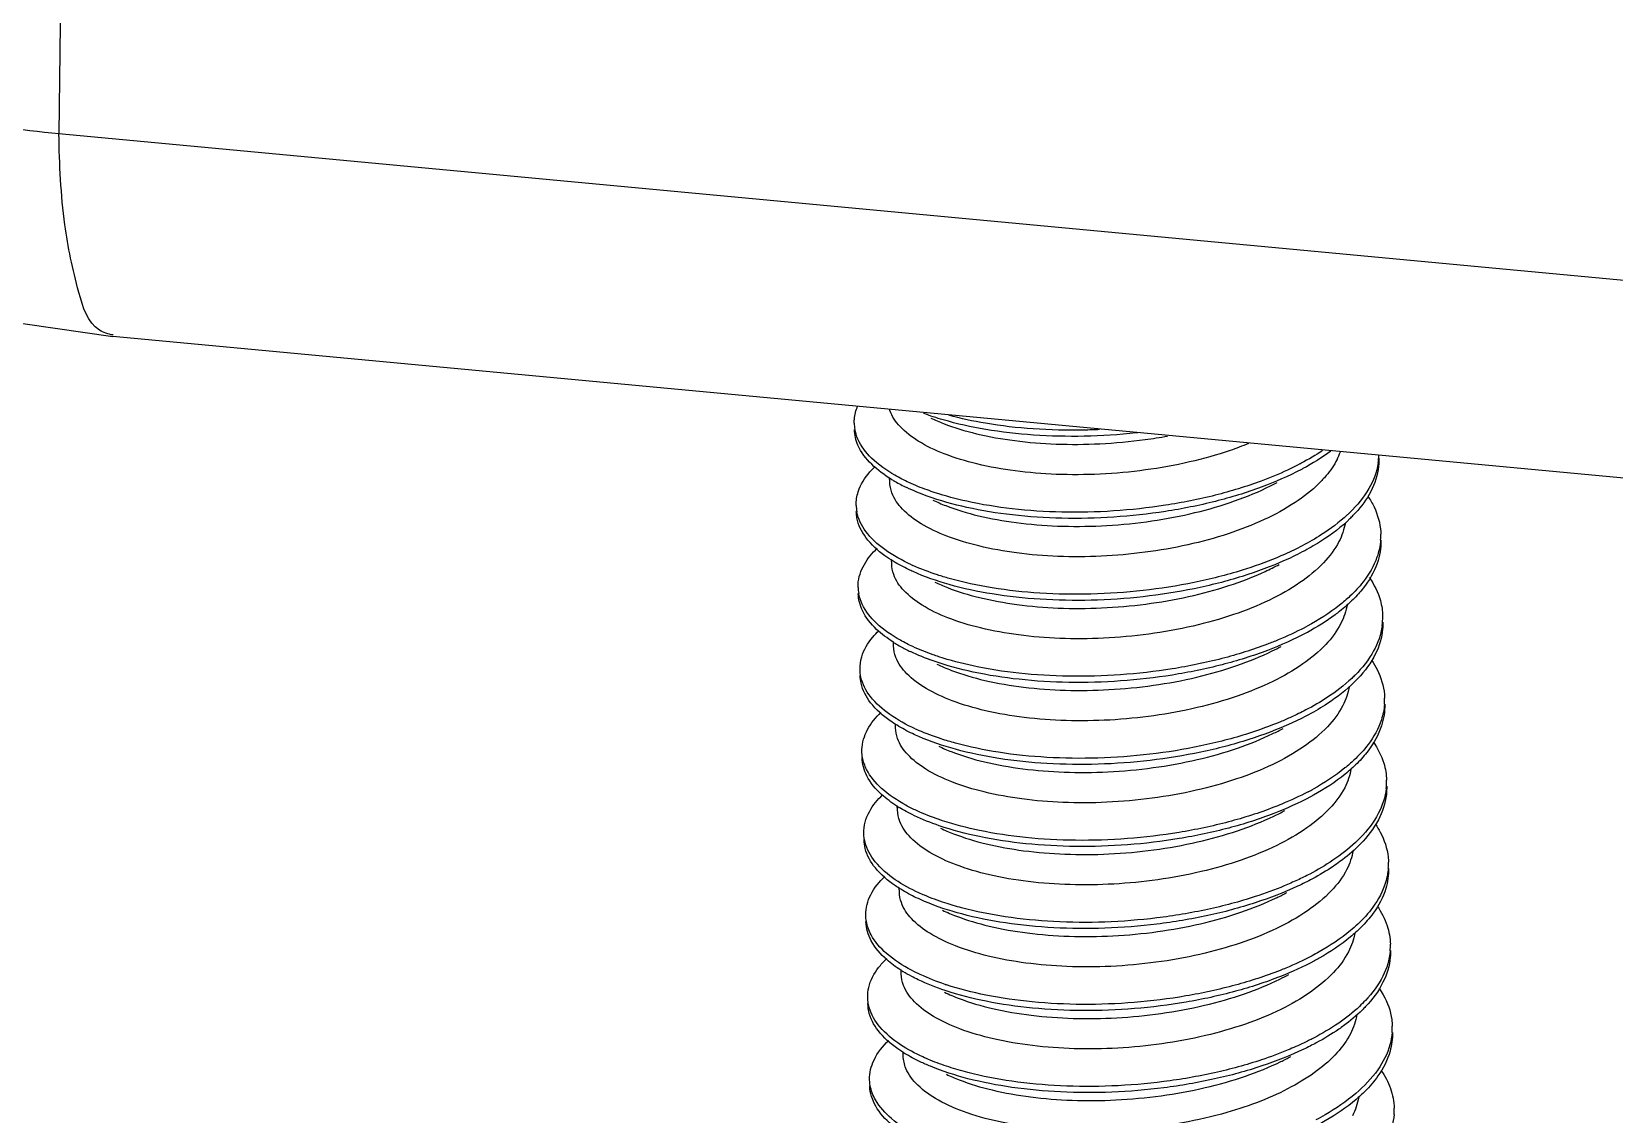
# Model space of a CAD drawing. Header units: millimetres. Extents: x 15 to 334, y 2 to 223.
# Drawn here: x 54.84 to 61.79, y 32.39 to 37.15 of the extents above; entities that cross this region are included whole.
import ezdxf

# ---------------------------------------------------------------- set-up
doc = ezdxf.new("R2010")
doc.units = ezdxf.units.MM
doc.layers.add('3_ALL_AXES', color=179, linetype='Continuous')
doc.layers.add('SLD-0', color=179, linetype='Continuous')

msp = doc.modelspace()

# ---------------------------------------------------------------- linework, layer by layer
at = {"layer": '3_ALL_AXES', "color": 179, "linetype": 'Continuous'}
for p, q in [((58.6067, 35.1713), (58.6062, 35.1903)), ((58.6151, 34.8113), (58.6147, 34.8298)), ((58.6235, 34.4512), (58.6231, 34.4707)), ((58.632, 34.0912), (58.6315, 34.109)), ((58.6404, 33.7311), (58.6399, 33.751)), ((58.6488, 33.3711), (58.6484, 33.3883)), ((58.6573, 33.011), (58.6568, 33.0312)), ((58.6657, 32.6509), (58.6653, 32.6676))]:
    msp.add_line(p, q, dxfattribs=at)
at = {"layer": 'SLD-0', "color": 179, "linetype": 'Continuous'}
for p, q in [((54.9857, 38.9589), (54.9588, 36.6985)), ((126.7585, 29.9679), (54.9588, 36.6985)), ((54.2181, 35.9519), (55.1957, 35.8085)), ((126.9951, 29.078), (55.1955, 35.8086))]:
    msp.add_line(p, q, dxfattribs=at)
for centre, radius, start, end in [((58.6302, 35.4337), 0.1796, 181.81195, 190.26885), ((60.2982, 35.4096), 0.3064, 332.6686, 339.48045), ((59.823, 36.368), 1.262, 297.74225, 297.88599), ((60.4799, 35.2948), 0.2742, 351.13879, 358.49049), ((58.9683, 35.7631), 0.6804, 238.67599, 240.19567), ((59.0155, 35.8468), 0.7764, 240.23764, 244.4834), ((58.6307, 35.0707), 0.1715, 180.92944, 190.44722), ((60.1662, 35.5104), 0.6606, 312.79873, 313.15156), ((60.1754, 35.5007), 0.6473, 313.14919, 314.21271), ((60.1995, 35.4497), 0.6137, 314.20166, 316.13038), ((60.4924, 34.9361), 0.2703, 355.59217, 1.20668), ((59.0901, 35.6554), 0.933, 245.38479, 245.83468), ((58.6439, 34.7133), 0.1764, 181.7774, 190.35677), ((59.8481, 35.6319), 1.244, 297.74313, 298.39087), ((60.4979, 34.5746), 0.2731, 352.4994, 1.47897), ((58.9523, 34.9887), 0.6169, 237.56336, 238.64813), ((58.9881, 35.0481), 0.6863, 238.67127, 240.89484), ((59.0392, 35.1401), 0.7915, 240.90488, 244.46006), ((60.5058, 34.2161), 0.2737, 355.60421, 1.16608), ((59.1097, 34.9418), 0.9401, 245.38424, 246.41141), ((60.5175, 33.8544), 0.2704, 353.85145, 1.5158), ((59.8731, 34.8962), 1.2264, 297.73889, 298.90223), ((58.9669, 34.2647), 0.6125, 237.52375, 238.61911), ((60.5198, 33.496), 0.2766, 355.63265, 1.15056), ((60.5371, 33.1343), 0.2677, 355.20691, 1.53375), ((58.9826, 33.5423), 0.6099, 237.49137, 238.58491), ((59.2566, 34.1846), 1.2854, 251.55138, 251.81162), ((60.5343, 32.7758), 0.2789, 355.67293, 1.15825), ((60.559, 32.4142), 0.2627, 355.76476, 1.55231)]:
    msp.add_arc(centre, radius, start, end, dxfattribs=at)
for points, knots in [([(54.9588, 36.6985), (54.6196, 36.7326), (53.9681, 36.8265), (53.0535, 37.0519), (52.2613, 37.3495), (51.6188, 37.7095), (51.1467, 38.1222), (50.8851, 38.5526), (50.8398, 38.8416), (50.8406, 38.9563)], [0, 0, 0, 0, 1.022733, 1.971288, 2.820709, 3.554438, 4.169339, 4.684208, 5.028475, 5.028475, 5.028475, 5.028475]), ([(55.1964, 35.8159), (55.1755, 35.8186), (55.0911, 35.8475), (55.0304, 36.0473), (54.9718, 36.3265), (54.9609, 36.5654), (54.9588, 36.6985)], [0, 0, 0, 0, 0.0633419, 0.252281, 0.5557425, 0.9551292, 0.9551292, 0.9551292, 0.9551292]), ([(58.4507, 35.428), (58.4505, 35.4341), (58.4511, 35.4599), (58.458, 35.4854), (58.4656, 35.5035)], [0, 0, 0, 0, 0.0183745, 0.07729983, 0.07729983, 0.07729983, 0.07729983]), ([(60.1816, 35.3389), (60.1549, 35.3281), (60.0702, 35.2967), (59.9197, 35.2546), (59.7286, 35.2202), (59.5327, 35.2023), (59.3412, 35.2012), (59.1602, 35.2157), (58.995, 35.2451), (58.8518, 35.2881), (58.7366, 35.3424), (58.6531, 35.4055), (58.6157, 35.4592), (58.6063, 35.487), (58.6058, 35.4886)], [0, 0, 0, 0, 0.086231, 0.270859, 0.468006, 0.667918, 0.860484, 1.041777, 1.211811, 1.362943, 1.4893, 1.591601, 1.674478, 1.679523, 1.679523, 1.679523, 1.679523]), ([(59.6961, 35.3864), (59.6937, 35.3861), (59.6155, 35.3776), (59.4624, 35.368), (59.2412, 35.373), (59.0336, 35.3966), (58.8729, 35.4319), (58.7835, 35.4609), (58.7554, 35.4713)], [0, 0, 0, 0, 0.0071888, 0.236094, 0.4594634, 0.6701998, 0.8619153, 0.9518576, 0.9518576, 0.9518576, 0.9518576]), ([(58.7877, 35.4511), (58.8058, 35.4424), (58.8707, 35.4146), (58.9932, 35.378), (59.1589, 35.3487), (59.3403, 35.3343), (59.5318, 35.3357), (59.6951, 35.3507), (59.7935, 35.3663), (59.826, 35.3723)], [0, 0, 0, 0, 0.060071, 0.211576, 0.382327, 0.564123, 0.75652, 0.956133, 1.0554, 1.0554, 1.0554, 1.0554]), ([(59.5277, 35.4004), (59.5051, 35.3994), (59.4081, 35.3962), (59.2405, 35.4), (59.0416, 35.4226), (58.9187, 35.4487), (58.8654, 35.4632)], [0, 0, 0, 0, 0.0678326, 0.2912019, 0.5019384, 0.6675405, 0.6675405, 0.6675405, 0.6675405]), ([(58.6146, 35.1819), (58.5834, 35.2009), (58.5259, 35.243), (58.4658, 35.3192), (58.4521, 35.3773), (58.4514, 35.401)], [0, 0, 0, 0, 0.1095468, 0.2124622, 0.2834898, 0.2834898, 0.2834898, 0.2834898]), ([(58.691, 35.1681), (58.6701, 35.1778), (58.6116, 35.2076), (58.529, 35.2651), (58.4707, 35.3393), (58.4562, 35.3869), (58.4535, 35.4016)], [0, 0, 0, 0, 0.0692503, 0.1967363, 0.2996518, 0.3444941, 0.3444941, 0.3444941, 0.3444941]), ([(58.4592, 35.0679), (58.4589, 35.0881), (58.467, 35.1424), (58.5035, 35.1985), (58.5341, 35.2307), (58.5419, 35.2383)], [0, 0, 0, 0, 0.0605655, 0.1611876, 0.1940176, 0.1940176, 0.1940176, 0.1940176]), ([(60.5704, 35.269), (60.564, 35.2567), (60.5494, 35.2322), (60.5227, 35.1971), (60.5022, 35.175), (60.4912, 35.1641)], [0, 0, 0, 0, 0.0415245, 0.0854029, 0.1319111, 0.1319111, 0.1319111, 0.1319111]), ([(60.7509, 35.2525), (60.7448, 35.2139), (60.7135, 35.1335), (60.659, 35.0681), (60.6267, 35.0368)], [0, 0, 0, 0, 0.1172805, 0.2521748, 0.2521748, 0.2521748, 0.2521748]), ([(60.7547, 35.2748), (60.7551, 35.2583), (60.7516, 35.2026), (60.7167, 35.113), (60.6684, 35.0519), (60.6419, 35.0244)], [0, 0, 0, 0, 0.049384, 0.1666645, 0.281052, 0.281052, 0.281052, 0.281052]), ([(60.4912, 35.1641), (60.4593, 35.1326), (60.3825, 35.0729), (60.2474, 34.9999), (60.089, 34.9388), (59.9137, 34.8915), (59.7272, 34.859), (59.5363, 34.8422), (59.3477, 34.8412), (59.1679, 34.8557), (59.0041, 34.885), (58.8627, 34.9272), (58.7483, 34.9805), (58.6635, 35.0433), (58.6159, 35.11), (58.6073, 35.155), (58.6069, 35.1715)], [0, 0, 0, 0, 0.13448, 0.28938, 0.459599, 0.642598, 0.833333, 1.026766, 1.216663, 1.39852, 1.567184, 1.71504, 1.840118, 1.943838, 2.029037, 2.078351, 2.078351, 2.078351, 2.078351]), ([(60.4203, 35.229), (60.4182, 35.2278), (60.3594, 35.1965), (60.2333, 35.1417), (60.0331, 35.0809), (59.816, 35.0376), (59.5906, 35.0131), (59.3656, 35.0079), (59.1498, 35.0218), (58.9514, 35.0537), (58.7965, 35.0968), (58.7104, 35.132), (58.6811, 35.1461)], [0, 0, 0, 0, 0.007213, 0.199952, 0.410833, 0.634093, 0.862959, 1.090169, 1.308449, 1.51097, 1.691865, 1.78949, 1.78949, 1.78949, 1.78949]), ([(58.8054, 35.1236), (58.7938, 35.1274), (58.7551, 35.1407), (58.717, 35.1561), (58.691, 35.1681)], [0, 0, 0, 0, 0.0368857, 0.1227869, 0.1227869, 0.1227869, 0.1227869]), ([(58.7962, 35.091), (58.8147, 35.0821), (58.8796, 35.0544), (59.0012, 35.0181), (59.1655, 34.9889), (59.3462, 34.9743), (59.5377, 34.9755), (59.7323, 34.9932), (59.9214, 35.027), (60.098, 35.0759), (60.225, 35.1262), (60.2922, 35.1601), (60.3081, 35.1687)], [0, 0, 0, 0, 0.061571, 0.21154, 0.379259, 0.56165, 0.754513, 0.953032, 1.147211, 1.330181, 1.501739, 1.555907, 1.555907, 1.555907, 1.555907]), ([(60.2953, 35.1973), (60.2761, 35.1893), (60.1912, 35.1561), (60.0324, 35.1079), (59.8154, 35.0646), (59.59, 35.0401), (59.365, 35.0349), (59.1491, 35.0488), (58.9629, 35.0788), (58.8511, 35.1086), (58.8054, 35.1236)], [0, 0, 0, 0, 0.062531, 0.273412, 0.496672, 0.725537, 0.952748, 1.171027, 1.373549, 1.517624, 1.517624, 1.517624, 1.517624]), ([(60.7065, 35.107), (60.7164, 35.0923), (60.7444, 35.0443), (60.7609, 34.9859), (60.7626, 34.9449), (60.7626, 34.9417)], [0, 0, 0, 0, 0.0530431, 0.1665092, 0.1761134, 0.1761134, 0.1761134, 0.1761134]), ([(58.6217, 34.8227), (58.6092, 34.8303), (58.565, 34.8596), (58.5012, 34.9167), (58.464, 34.9904), (58.46, 35.0314), (58.4599, 35.0409)], [0, 0, 0, 0, 0.0439014, 0.159071, 0.2535321, 0.2819847, 0.2819847, 0.2819847, 0.2819847]), ([(58.7015, 34.8071), (58.6607, 34.8258), (58.5872, 34.8663), (58.5006, 34.9437), (58.4678, 35.0087), (58.4621, 35.0396)], [0, 0, 0, 0, 0.1347488, 0.2499184, 0.3443795, 0.3443795, 0.3443795, 0.3443795]), ([(60.6151, 35.0257), (60.5804, 34.9935), (60.5158, 34.9454), (60.4463, 34.9054), (60.4173, 34.8902)], [0, 0, 0, 0, 0.1418996, 0.2401996, 0.2401996, 0.2401996, 0.2401996]), ([(60.6274, 35.0097), (60.5896, 34.973), (60.5243, 34.9235), (60.454, 34.8825), (60.4287, 34.8689)], [0, 0, 0, 0, 0.1578998, 0.2439984, 0.2439984, 0.2439984, 0.2439984]), ([(60.5788, 34.9089), (60.5613, 34.875), (60.5102, 34.8076), (60.4048, 34.7218), (60.2705, 34.6465), (60.1124, 34.5836), (59.935, 34.5341), (59.7438, 34.4998), (59.5478, 34.4822), (59.3565, 34.4811), (59.1759, 34.4957), (59.0111, 34.5252), (58.8682, 34.5681), (58.7533, 34.6224), (58.6698, 34.6856), (58.624, 34.7514), (58.6157, 34.7952), (58.6153, 34.8113)], [0, 0, 0, 0, 0.114395, 0.249922, 0.405085, 0.574619, 0.75939, 0.956616, 1.156521, 1.348997, 1.529961, 1.69943, 1.850224, 1.976443, 2.078758, 2.161543, 2.209786, 2.209786, 2.209786, 2.209786]), ([(60.4173, 34.8902), (60.3928, 34.8773), (60.3557, 34.8594), (60.3179, 34.8431), (60.3056, 34.838)], [0, 0, 0, 0, 0.0831588, 0.1233605, 0.1233605, 0.1233605, 0.1233605]), ([(60.7619, 34.9153), (60.7599, 34.8898), (60.7456, 34.8234), (60.6958, 34.7398), (60.648, 34.6886), (60.6274, 34.6692)], [0, 0, 0, 0, 0.0766375, 0.2011483, 0.2861653, 0.2861653, 0.2861653, 0.2861653]), ([(60.7633, 34.9147), (60.764, 34.8805), (60.7507, 34.8039), (60.6996, 34.7182), (60.6571, 34.6708), (60.6414, 34.6551)], [0, 0, 0, 0, 0.102794, 0.2273048, 0.2937719, 0.2937719, 0.2937719, 0.2937719]), ([(58.4675, 34.7079), (58.4674, 34.7122), (58.4677, 34.7474), (58.4901, 34.8117), (58.5298, 34.8586), (58.5516, 34.8794)], [0, 0, 0, 0, 0.0131406, 0.1052785, 0.1955227, 0.1955227, 0.1955227, 0.1955227]), ([(60.4287, 34.8689), (60.4007, 34.8538), (60.3116, 34.8104), (60.1502, 34.7509), (59.941, 34.6982), (59.7189, 34.6636), (59.4926, 34.6482), (59.2709, 34.6521), (59.0622, 34.6746), (58.8748, 34.7144), (58.7535, 34.7563), (58.6959, 34.783), (58.6895, 34.786)], [0, 0, 0, 0, 0.095363, 0.297266, 0.514763, 0.741545, 0.970548, 1.194447, 1.406118, 1.599118, 1.768235, 1.789501, 1.789501, 1.789501, 1.789501]), ([(60.3056, 34.838), (60.2558, 34.8173), (60.1365, 34.7747), (59.9404, 34.7252), (59.7183, 34.6906), (59.492, 34.6752), (59.2702, 34.6791), (59.0616, 34.7016), (58.9118, 34.7334), (58.8331, 34.7572), (58.8161, 34.7628)], [0, 0, 0, 0, 0.161761, 0.379258, 0.60604, 0.835043, 1.058942, 1.270614, 1.463613, 1.517274, 1.517274, 1.517274, 1.517274]), ([(58.8046, 34.7309), (58.8227, 34.7223), (58.8862, 34.6951), (59.0062, 34.6589), (59.1694, 34.6294), (59.3491, 34.6145), (59.5383, 34.6152), (59.7298, 34.6318), (59.917, 34.6642), (60.0928, 34.7114), (60.2247, 34.7622), (60.2963, 34.7977), (60.3165, 34.8086)], [0, 0, 0, 0, 0.059995, 0.207171, 0.37493, 0.556735, 0.747217, 0.941821, 1.132865, 1.316312, 1.487142, 1.555925, 1.555925, 1.555925, 1.555925]), ([(60.7121, 34.751), (60.7334, 34.7202), (60.7614, 34.665), (60.7704, 34.6046), (60.7709, 34.5817)], [0, 0, 0, 0, 0.1122999, 0.1811334, 0.1811334, 0.1811334, 0.1811334]), ([(58.6214, 34.4681), (58.5958, 34.4843), (58.5435, 34.5234), (58.4845, 34.595), (58.4689, 34.6554), (58.4682, 34.6809)], [0, 0, 0, 0, 0.0909712, 0.1951353, 0.2716646, 0.2716646, 0.2716646, 0.2716646]), ([(58.7077, 34.4481), (58.6893, 34.4565), (58.6329, 34.4851), (58.5512, 34.5403), (58.4895, 34.6153), (58.4733, 34.6651), (58.4703, 34.6816)], [0, 0, 0, 0, 0.0605614, 0.1896521, 0.2938163, 0.3443167, 0.3443167, 0.3443167, 0.3443167]), ([(60.6274, 34.6692), (60.6127, 34.6554), (60.5544, 34.6056), (60.4892, 34.5643), (60.4396, 34.5375)], [0, 0, 0, 0, 0.0606172, 0.229722, 0.229722, 0.229722, 0.229722]), ([(60.6414, 34.6551), (60.6227, 34.6365), (60.5965, 34.6136), (60.569, 34.5925), (60.5623, 34.5875)], [0, 0, 0, 0, 0.0791829, 0.1040524, 0.1040524, 0.1040524, 0.1040524]), ([(60.5872, 34.5488), (60.5699, 34.5153), (60.52, 34.4491), (60.4171, 34.3645), (60.2851, 34.2894), (60.1286, 34.2262), (59.9533, 34.1764), (59.7661, 34.1418), (59.5737, 34.1231), (59.3832, 34.1204), (59.2005, 34.1336), (59.0329, 34.162), (58.8877, 34.204), (58.7703, 34.2574), (58.6832, 34.3203), (58.6335, 34.3879), (58.6242, 34.4341), (58.6237, 34.4513)], [0, 0, 0, 0, 0.11323, 0.244936, 0.397449, 0.566944, 0.750155, 0.943123, 1.137522, 1.329364, 1.513868, 1.686362, 1.838541, 1.965944, 2.071521, 2.158272, 2.209851, 2.209851, 2.209851, 2.209851]), ([(60.5623, 34.5875), (60.5237, 34.5588), (60.4816, 34.5328), (60.4382, 34.5094), (60.4372, 34.5088)], [0, 0, 0, 0, 0.1443234, 0.1478589, 0.1478589, 0.1478589, 0.1478589]), ([(60.7687, 34.539), (60.7636, 34.5005), (60.7343, 34.4199), (60.6769, 34.3488), (60.64, 34.3131), (60.6351, 34.3085)], [0, 0, 0, 0, 0.1165391, 0.250183, 0.2706224, 0.2706224, 0.2706224, 0.2706224]), ([(60.7716, 34.5547), (60.7719, 34.5404), (60.7692, 34.4872), (60.735, 34.393), (60.681, 34.3261), (60.6484, 34.2937), (60.6474, 34.2928)], [0, 0, 0, 0, 0.042759, 0.1592981, 0.292942, 0.2970926, 0.2970926, 0.2970926, 0.2970926]), ([(58.4762, 34.3478), (58.4758, 34.3662), (58.4826, 34.4183), (58.5177, 34.4751), (58.5491, 34.5087), (58.5583, 34.5177)], [0, 0, 0, 0, 0.0551688, 0.154655, 0.1934274, 0.1934274, 0.1934274, 0.1934274]), ([(60.4372, 34.5088), (60.382, 34.4792), (60.2602, 34.4253), (60.0623, 34.3639), (59.846, 34.3195), (59.6209, 34.2939), (59.3956, 34.2876), (59.179, 34.3004), (58.9794, 34.3312), (58.8201, 34.3743), (58.7303, 34.4105), (58.6979, 34.4259)], [0, 0, 0, 0, 0.18799, 0.397945, 0.620654, 0.849387, 1.0769, 1.295905, 1.499534, 1.681848, 1.789485, 1.789485, 1.789485, 1.789485]), ([(60.3119, 34.4771), (60.2965, 34.4707), (60.2158, 34.4387), (60.0617, 34.3909), (59.8454, 34.3465), (59.6203, 34.3209), (59.395, 34.3146), (59.1784, 34.3274), (58.9875, 34.3569), (58.8714, 34.3873), (58.8221, 34.4035)], [0, 0, 0, 0, 0.050308, 0.260263, 0.482972, 0.711706, 0.939219, 1.158223, 1.361853, 1.517604, 1.517604, 1.517604, 1.517604]), ([(58.8221, 34.4035), (58.8136, 34.4063), (58.7749, 34.4195), (58.7368, 34.4346), (58.7077, 34.4481)], [0, 0, 0, 0, 0.0266121, 0.1228051, 0.1228051, 0.1228051, 0.1228051]), ([(58.813, 34.3709), (58.834, 34.3608), (58.9027, 34.332), (59.0299, 34.2952), (59.198, 34.2668), (59.3806, 34.2537), (59.571, 34.2563), (59.7639, 34.2751), (59.9519, 34.31), (60.1271, 34.3599), (60.2494, 34.4096), (60.3122, 34.4417), (60.3249, 34.4485)], [0, 0, 0, 0, 0.069766, 0.223016, 0.396117, 0.580523, 0.771266, 0.966935, 1.161091, 1.344255, 1.512549, 1.555901, 1.555901, 1.555901, 1.555901]), ([(60.7229, 34.3876), (60.7316, 34.3747), (60.7591, 34.3286), (60.7771, 34.2704), (60.7794, 34.227), (60.7795, 34.2216)], [0, 0, 0, 0, 0.0469092, 0.1608957, 0.1770797, 0.1770797, 0.1770797, 0.1770797]), ([(58.6385, 34.1026), (58.6282, 34.1089), (58.5856, 34.1368), (58.5222, 34.1916), (58.4818, 34.2665), (58.477, 34.3096), (58.4768, 34.3208)], [0, 0, 0, 0, 0.0361673, 0.1528306, 0.248193, 0.2819136, 0.2819136, 0.2819136, 0.2819136]), ([(58.7181, 34.0871), (58.6797, 34.1047), (58.608, 34.1439), (58.5216, 34.2185), (58.4867, 34.2832), (58.48, 34.3143)], [0, 0, 0, 0, 0.1268942, 0.2435576, 0.3389199, 0.3389199, 0.3389199, 0.3389199]), ([(60.6351, 34.3085), (60.602, 34.2774), (60.5366, 34.2278), (60.466, 34.1867), (60.434, 34.1699)], [0, 0, 0, 0, 0.1361505, 0.2447052, 0.2447052, 0.2447052, 0.2447052]), ([(60.6474, 34.2928), (60.6113, 34.2571), (60.5452, 34.206), (60.4738, 34.1639), (60.4456, 34.1488)], [0, 0, 0, 0, 0.1523601, 0.2484726, 0.2484726, 0.2484726, 0.2484726]), ([(60.7787, 34.1951), (60.7769, 34.1719), (60.7641, 34.1081), (60.7159, 34.0235), (60.6669, 33.9704), (60.6444, 33.9492)], [0, 0, 0, 0, 0.0697005, 0.1931832, 0.2859683, 0.2859683, 0.2859683, 0.2859683]), ([(60.7801, 34.1946), (60.7808, 34.1626), (60.7691, 34.0887), (60.7197, 34.0021), (60.676, 33.9527), (60.6585, 33.9353)], [0, 0, 0, 0, 0.0959849, 0.2194676, 0.2934354, 0.2934354, 0.2934354, 0.2934354]), ([(58.4844, 33.9877), (58.4843, 33.9904), (58.4842, 34.0235), (58.5046, 34.0885), (58.5453, 34.1372), (58.5685, 34.1593)], [0, 0, 0, 0, 0.0079122, 0.0993661, 0.1955654, 0.1955654, 0.1955654, 0.1955654]), ([(60.5957, 34.1888), (60.5781, 34.1548), (60.5267, 34.0871), (60.4207, 34.001), (60.2851, 33.9253), (60.1262, 33.8624), (59.9486, 33.8133), (59.7578, 33.7794), (59.5621, 33.7619), (59.3709, 33.7611), (59.1909, 33.7759), (59.0269, 33.8054), (58.8848, 33.8481), (58.7701, 33.9023), (58.6865, 33.9656), (58.6408, 34.0315), (58.6326, 34.0752), (58.6321, 34.0912)], [0, 0, 0, 0, 0.114733, 0.251032, 0.407479, 0.578513, 0.762683, 0.959408, 1.159007, 1.351419, 1.532334, 1.700212, 1.850231, 1.97635, 2.078985, 2.161968, 2.209784, 2.209784, 2.209784, 2.209784]), ([(60.4456, 34.1488), (60.4209, 34.1355), (60.3357, 34.0935), (60.1788, 34.0345), (59.9707, 33.9807), (59.7491, 33.945), (59.5228, 33.9284), (59.3006, 33.9312), (59.0909, 33.9527), (58.902, 33.9915), (58.7766, 34.0337), (58.7156, 34.0615), (58.7064, 34.0659)], [0, 0, 0, 0, 0.084017, 0.284825, 0.501565, 0.727989, 0.957064, 1.181467, 1.394051, 1.588315, 1.75896, 1.789508, 1.789508, 1.789508, 1.789508]), ([(60.434, 34.1699), (60.4128, 34.1589), (60.3759, 34.1409), (60.3382, 34.1244), (60.3222, 34.1178)], [0, 0, 0, 0, 0.0715676, 0.1233438, 0.1233438, 0.1233438, 0.1233438]), ([(58.8215, 34.0108), (58.8397, 34.0021), (58.9048, 33.9743), (59.0276, 33.9376), (59.1937, 33.9083), (59.3752, 33.894), (59.5669, 33.8955), (59.7625, 33.9136), (59.9531, 33.9482), (60.1295, 33.9978), (60.2542, 34.0478), (60.3189, 34.0807), (60.3334, 34.0885)], [0, 0, 0, 0, 0.060451, 0.212181, 0.383307, 0.565471, 0.757906, 0.957486, 1.154144, 1.338203, 1.50646, 1.555899, 1.555899, 1.555899, 1.555899]), ([(60.3222, 34.1178), (60.2763, 34.0987), (60.1615, 34.0572), (59.97, 34.0077), (59.7485, 33.972), (59.5222, 33.9554), (59.2999, 33.9582), (59.0903, 33.9797), (58.936, 34.0114), (58.8532, 34.036), (58.8326, 34.0427)], [0, 0, 0, 0, 0.149104, 0.365844, 0.592268, 0.821343, 1.045747, 1.25833, 1.452595, 1.517368, 1.517368, 1.517368, 1.517368]), ([(60.7295, 34.0301), (60.7493, 34.0014), (60.7774, 33.9469), (60.7872, 33.8867), (60.7878, 33.8616)], [0, 0, 0, 0, 0.1047732, 0.1803078, 0.1803078, 0.1803078, 0.1803078]), ([(58.638, 33.7481), (58.6145, 33.7631), (58.5636, 33.8007), (58.5033, 33.8708), (58.4858, 33.9334), (58.485, 33.9607)], [0, 0, 0, 0, 0.083864, 0.1893115, 0.2713809, 0.2713809, 0.2713809, 0.2713809]), ([(58.7243, 33.7281), (58.7086, 33.7353), (58.6542, 33.7625), (58.5734, 33.8155), (58.5083, 33.8914), (58.4905, 33.9432), (58.4871, 33.9616)], [0, 0, 0, 0, 0.0517838, 0.1824874, 0.2879349, 0.3441515, 0.3441515, 0.3441515, 0.3441515]), ([(60.6585, 33.9353), (60.642, 33.9187), (60.5825, 33.8659), (60.5114, 33.82), (60.4582, 33.791), (60.454, 33.7887)], [0, 0, 0, 0, 0.0703228, 0.2380278, 0.2522325, 0.2522325, 0.2522325, 0.2522325]), ([(60.6444, 33.9492), (60.6318, 33.9374), (60.5766, 33.8895), (60.5148, 33.8495), (60.4659, 33.8225)], [0, 0, 0, 0, 0.0514736, 0.2191786, 0.2191786, 0.2191786, 0.2191786]), ([(58.493, 33.6277), (58.4927, 33.6443), (58.4984, 33.6941), (58.5319, 33.7517), (58.564, 33.7867), (58.5747, 33.7971)], [0, 0, 0, 0, 0.049804, 0.1481969, 0.1927202, 0.1927202, 0.1927202, 0.1927202]), ([(60.6041, 33.8287), (60.5868, 33.7952), (60.5368, 33.729), (60.4341, 33.6445), (60.3023, 33.5695), (60.146, 33.5062), (59.9708, 33.4564), (59.7834, 33.4218), (59.591, 33.403), (59.4006, 33.4003), (59.2178, 33.4134), (59.05, 33.4418), (58.9046, 33.4839), (58.787, 33.5373), (58.7, 33.6003), (58.6504, 33.6678), (58.6411, 33.714), (58.6406, 33.7312)], [0, 0, 0, 0, 0.113241, 0.244862, 0.397007, 0.566294, 0.749491, 0.942694, 1.13713, 1.328783, 1.51333, 1.686077, 1.838643, 1.966134, 2.071643, 2.15834, 2.209852, 2.209852, 2.209852, 2.209852]), ([(60.454, 33.7887), (60.4023, 33.761), (60.2848, 33.7083), (60.0915, 33.6469), (59.876, 33.6015), (59.6512, 33.5747), (59.4257, 33.5673), (59.2083, 33.579), (59.0075, 33.6088), (58.8438, 33.6518), (58.7502, 33.6889), (58.7148, 33.7058)], [0, 0, 0, 0, 0.176109, 0.385117, 0.607251, 0.835827, 1.063617, 1.283323, 1.488039, 1.671755, 1.789494, 1.789494, 1.789494, 1.789494]), ([(60.7864, 33.8255), (60.7822, 33.7871), (60.755, 33.7064), (60.6974, 33.6327), (60.6591, 33.595), (60.6521, 33.5885)], [0, 0, 0, 0, 0.1158393, 0.2482526, 0.2770569, 0.2770569, 0.2770569, 0.2770569]), ([(60.7885, 33.8346), (60.7888, 33.8225), (60.7868, 33.7717), (60.7557, 33.6795), (60.7015, 33.6101), (60.6675, 33.5758), (60.6646, 33.573)], [0, 0, 0, 0, 0.0361475, 0.1519869, 0.2844001, 0.2966325, 0.2966325, 0.2966325, 0.2966325]), ([(58.7148, 33.7058), (58.7026, 33.7117), (58.68, 33.7232), (58.658, 33.7357), (58.648, 33.7419)], [0, 0, 0, 0, 0.04059263, 0.07593448, 0.07593448, 0.07593448, 0.07593448]), ([(58.8387, 33.6835), (58.8336, 33.6852), (58.7947, 33.6982), (58.7565, 33.7131), (58.7243, 33.7281)], [0, 0, 0, 0, 0.0162623, 0.1228248, 0.1228248, 0.1228248, 0.1228248]), ([(58.8299, 33.6508), (58.8483, 33.642), (58.9131, 33.6143), (59.0344, 33.578), (59.1987, 33.5487), (59.3792, 33.5341), (59.5706, 33.5352), (59.7653, 33.5529), (59.9546, 33.5867), (60.1312, 33.6355), (60.2584, 33.6858), (60.3257, 33.7198), (60.3418, 33.7284)], [0, 0, 0, 0, 0.061083, 0.211066, 0.378695, 0.560844, 0.753608, 0.952224, 1.146699, 1.329631, 1.501174, 1.555907, 1.555907, 1.555907, 1.555907]), ([(60.3286, 33.7569), (60.3168, 33.752), (60.2403, 33.7214), (60.0909, 33.6739), (59.8754, 33.6285), (59.6505, 33.6017), (59.425, 33.5943), (59.2077, 33.606), (59.0122, 33.635), (58.8917, 33.666), (58.8387, 33.6835)], [0, 0, 0, 0, 0.038155, 0.247164, 0.469298, 0.697874, 0.925664, 1.145369, 1.350086, 1.517571, 1.517571, 1.517571, 1.517571]), ([(60.7393, 33.6682), (60.7469, 33.657), (60.7738, 33.6128), (60.7933, 33.5548), (60.7962, 33.5091), (60.7963, 33.5015)], [0, 0, 0, 0, 0.0406464, 0.1551993, 0.1779677, 0.1779677, 0.1779677, 0.1779677]), ([(58.6553, 33.3825), (58.6472, 33.3875), (58.6062, 33.414), (58.5434, 33.4665), (58.4997, 33.5425), (58.494, 33.5877), (58.4937, 33.6007)], [0, 0, 0, 0, 0.0283428, 0.1465188, 0.2428331, 0.2818406, 0.2818406, 0.2818406, 0.2818406]), ([(58.7348, 33.3671), (58.6987, 33.3836), (58.6289, 33.4214), (58.5428, 33.4934), (58.5058, 33.5578), (58.4981, 33.589)], [0, 0, 0, 0, 0.1189202, 0.2370962, 0.3334105, 0.3334105, 0.3334105, 0.3334105]), ([(60.6521, 33.5885), (60.6213, 33.5596), (60.5563, 33.5094), (60.4857, 33.4681), (60.4506, 33.4497)], [0, 0, 0, 0, 0.1264102, 0.245133, 0.245133, 0.245133, 0.245133]), ([(60.5832, 33.5041), (60.5734, 33.4969), (60.5345, 33.4697), (60.4936, 33.4454), (60.4625, 33.4287)], [0, 0, 0, 0, 0.0364132, 0.1424543, 0.1424543, 0.1424543, 0.1424543]), ([(58.5012, 33.2676), (58.5012, 33.2685), (58.5007, 33.2997), (58.519, 33.3653), (58.5608, 33.4157), (58.5854, 33.4392)], [0, 0, 0, 0, 0.0026867, 0.0935165, 0.1954318, 0.1954318, 0.1954318, 0.1954318]), ([(60.6125, 33.4687), (60.595, 33.4346), (60.5435, 33.3669), (60.4373, 33.2807), (60.3017, 33.205), (60.1427, 33.1422), (59.9653, 33.0932), (59.7749, 33.0593), (59.5794, 33.0418), (59.3881, 33.0409), (59.208, 33.0557), (59.0441, 33.0852), (58.9021, 33.1279), (58.7872, 33.182), (58.7034, 33.2453), (58.6577, 33.3113), (58.6495, 33.3551), (58.649, 33.3711)], [0, 0, 0, 0, 0.114831, 0.251262, 0.407869, 0.579048, 0.762801, 0.95912, 1.158544, 1.351029, 1.532225, 1.699834, 1.84977, 1.975991, 2.078815, 2.162018, 2.209786, 2.209786, 2.209786, 2.209786]), ([(60.4625, 33.4287), (60.4411, 33.4172), (60.3598, 33.3767), (60.2074, 33.3181), (60.0003, 33.2632), (59.7793, 33.2265), (59.5531, 33.2088), (59.3303, 33.2104), (59.1197, 33.2308), (58.9294, 33.2686), (58.7998, 33.3111), (58.7352, 33.34), (58.7232, 33.3458)], [0, 0, 0, 0, 0.072743, 0.272438, 0.488399, 0.71444, 0.943562, 1.168445, 1.381917, 1.577428, 1.749587, 1.789513, 1.789513, 1.789513, 1.789513]), ([(60.4506, 33.4497), (60.4329, 33.4404), (60.396, 33.4223), (60.3584, 33.4057), (60.3389, 33.3976)], [0, 0, 0, 0, 0.0600495, 0.1233365, 0.1233365, 0.1233365, 0.1233365]), ([(60.7956, 33.4749), (60.794, 33.454), (60.7824, 33.3928), (60.736, 33.3073), (60.6857, 33.2521), (60.6613, 33.2292)], [0, 0, 0, 0, 0.0628048, 0.1852908, 0.2857492, 0.2857492, 0.2857492, 0.2857492]), ([(60.7969, 33.4745), (60.7976, 33.4448), (60.7874, 33.3735), (60.7397, 33.286), (60.6949, 33.2347), (60.6757, 33.2155)], [0, 0, 0, 0, 0.0892048, 0.2116908, 0.2930509, 0.2930509, 0.2930509, 0.2930509]), ([(58.8492, 33.3227), (58.8187, 33.3327), (58.7802, 33.3469), (58.7428, 33.3634), (58.7348, 33.3671)], [0, 0, 0, 0, 0.0962968, 0.1227909, 0.1227909, 0.1227909, 0.1227909]), ([(58.8384, 33.2907), (58.8583, 33.2812), (58.9247, 33.2531), (59.0485, 33.2166), (59.2144, 33.1877), (59.3966, 33.1737), (59.5881, 33.1757), (59.7815, 33.1939), (59.9696, 33.2281), (60.1455, 33.2774), (60.2707, 33.3275), (60.336, 33.3607), (60.3502, 33.3684)], [0, 0, 0, 0, 0.066281, 0.215953, 0.386226, 0.570386, 0.763465, 0.960116, 1.152457, 1.336286, 1.507327, 1.555905, 1.555905, 1.555905, 1.555905]), ([(60.3389, 33.3976), (60.2969, 33.3801), (60.1864, 33.3397), (59.9997, 33.2902), (59.7787, 33.2535), (59.5524, 33.2358), (59.3297, 33.2374), (59.1191, 33.2578), (58.9602, 33.2894), (58.8733, 33.3149), (58.8492, 33.3227)], [0, 0, 0, 0, 0.136491, 0.352452, 0.578493, 0.807615, 1.032498, 1.24597, 1.441481, 1.517449, 1.517449, 1.517449, 1.517449]), ([(60.7469, 33.3092), (60.7652, 33.2825), (60.7935, 33.2287), (60.804, 33.1689), (60.8047, 33.1415)], [0, 0, 0, 0, 0.0970649, 0.1793251, 0.1793251, 0.1793251, 0.1793251]), ([(58.6548, 33.028), (58.6332, 33.0418), (58.5838, 33.078), (58.5221, 33.1466), (58.5026, 33.2114), (58.5019, 33.2406)], [0, 0, 0, 0, 0.0767435, 0.1835071, 0.2711556, 0.2711556, 0.2711556, 0.2711556]), ([(58.7409, 33.0081), (58.728, 33.0141), (58.6756, 33.0399), (58.5958, 33.0908), (58.5273, 33.1674), (58.5076, 33.2213), (58.5039, 33.2416)], [0, 0, 0, 0, 0.0429205, 0.1752438, 0.2820075, 0.3440013, 0.3440013, 0.3440013, 0.3440013]), ([(60.6613, 33.2292), (60.651, 33.2195), (60.5987, 33.1735), (60.5303, 33.1282), (60.4712, 33.096), (60.4607, 33.0905)], [0, 0, 0, 0, 0.0424274, 0.2087285, 0.2444018, 0.2444018, 0.2444018, 0.2444018]), ([(60.6757, 33.2155), (60.6612, 33.201), (60.6047, 33.15), (60.534, 33.1032), (60.4782, 33.0725), (60.4709, 33.0686)], [0, 0, 0, 0, 0.0615745, 0.2278757, 0.2526697, 0.2526697, 0.2526697, 0.2526697]), ([(60.621, 33.1086), (60.6037, 33.0751), (60.5537, 33.0089), (60.4512, 32.9246), (60.3201, 32.8499), (60.1646, 32.7867), (59.9895, 32.7367), (59.8018, 32.7018), (59.6092, 32.683), (59.4188, 32.6802), (59.2361, 32.6932), (59.0675, 32.7215), (58.9213, 32.7638), (58.8033, 32.8175), (58.7164, 32.8807), (58.6671, 32.948), (58.6579, 32.994), (58.6575, 33.0111)], [0, 0, 0, 0, 0.113242, 0.245026, 0.395822, 0.564266, 0.747262, 0.941122, 1.136393, 1.327206, 1.511726, 1.68519, 1.838953, 1.967153, 2.072303, 2.158705, 2.209856, 2.209856, 2.209856, 2.209856]), ([(60.8039, 33.1119), (60.8007, 33.0737), (60.7755, 32.993), (60.7178, 32.9165), (60.6781, 32.8769), (60.669, 32.8684)], [0, 0, 0, 0, 0.1151825, 0.246386, 0.2834923, 0.2834923, 0.2834923, 0.2834923]), ([(60.8054, 33.1144), (60.8056, 33.1046), (60.8043, 33.0563), (60.7762, 32.966), (60.7219, 32.894), (60.6866, 32.8579), (60.6818, 32.8531)], [0, 0, 0, 0, 0.0295473, 0.1447299, 0.2759334, 0.2961904, 0.2961904, 0.2961904, 0.2961904]), ([(58.5099, 32.9076), (58.5096, 32.9224), (58.5142, 32.97), (58.5461, 33.0283), (58.579, 33.0647), (58.5909, 33.0764)], [0, 0, 0, 0, 0.0444683, 0.1418124, 0.1918949, 0.1918949, 0.1918949, 0.1918949]), ([(58.7317, 32.9857), (58.722, 32.9903), (58.6994, 33.0017), (58.6772, 33.0142), (58.6647, 33.0219)], [0, 0, 0, 0, 0.03197999, 0.07614299, 0.07614299, 0.07614299, 0.07614299]), ([(60.4709, 33.0686), (60.4227, 33.0427), (60.3093, 32.9913), (60.1207, 32.9301), (59.906, 32.8835), (59.6815, 32.8557), (59.4557, 32.8471), (59.2376, 32.8576), (59.0356, 32.8865), (58.8676, 32.9293), (58.7701, 32.9673), (58.7317, 32.9857)], [0, 0, 0, 0, 0.164291, 0.372334, 0.593869, 0.822262, 1.050303, 1.270685, 1.476468, 1.66157, 1.789498, 1.789498, 1.789498, 1.789498]), ([(60.3452, 33.0367), (60.3372, 33.0333), (60.2648, 33.0041), (60.12, 32.9571), (59.9054, 32.9106), (59.6808, 32.8827), (59.4551, 32.8741), (59.237, 32.8846), (59.0369, 32.9132), (58.9121, 32.9448), (58.8554, 32.9634)], [0, 0, 0, 0, 0.026076, 0.234119, 0.455654, 0.684047, 0.912088, 1.13247, 1.338252, 1.517528, 1.517528, 1.517528, 1.517528]), ([(58.8468, 32.9306), (58.8678, 32.9206), (58.9364, 32.8918), (59.0636, 32.855), (59.2317, 32.8265), (59.4142, 32.8134), (59.6047, 32.8161), (59.7975, 32.8349), (59.9854, 32.8697), (60.1606, 32.9196), (60.283, 32.9693), (60.3459, 33.0015), (60.3587, 33.0083)], [0, 0, 0, 0, 0.069917, 0.222968, 0.395966, 0.580412, 0.77134, 0.966738, 1.160787, 1.344007, 1.512487, 1.555901, 1.555901, 1.555901, 1.555901]), ([(60.7557, 32.9488), (60.7621, 32.9393), (60.7884, 32.8971), (60.8094, 32.8393), (60.813, 32.7912), (60.8132, 32.7814)], [0, 0, 0, 0, 0.0342545, 0.1494189, 0.1787783, 0.1787783, 0.1787783, 0.1787783]), ([(58.6721, 32.6625), (58.6663, 32.666), (58.6269, 32.6911), (58.5647, 32.7414), (58.5177, 32.8185), (58.5109, 32.8658), (58.5106, 32.8806)], [0, 0, 0, 0, 0.0204282, 0.1401344, 0.2374494, 0.281766, 0.281766, 0.281766, 0.281766]), ([(58.7514, 32.6471), (58.7178, 32.6625), (58.6499, 32.699), (58.5641, 32.7684), (58.525, 32.8325), (58.5164, 32.8637)], [0, 0, 0, 0, 0.1108312, 0.2305374, 0.3278524, 0.3278524, 0.3278524, 0.3278524]), ([(60.669, 32.8684), (60.6407, 32.8418), (60.5759, 32.7911), (60.5053, 32.7494), (60.4673, 32.7295)], [0, 0, 0, 0, 0.1167311, 0.2455314, 0.2455314, 0.2455314, 0.2455314]), ([(60.6294, 32.7485), (60.614, 32.7186), (60.5704, 32.6588), (60.4813, 32.5806), (60.3674, 32.5101), (60.2337, 32.4495), (60.1371, 32.4172), (60.0867, 32.4028)], [0, 0, 0, 0, 0.1010802, 0.2191381, 0.3537712, 0.5015162, 0.6586961, 0.6586961, 0.6586961, 0.6586961]), ([(60.8124, 32.7547), (60.811, 32.7361), (60.8007, 32.6774), (60.7508, 32.5809), (60.6507, 32.4776), (60.5527, 32.4114), (60.491, 32.3775), (60.4774, 32.3703)], [0, 0, 0, 0, 0.0559481, 0.1774703, 0.3188003, 0.4836939, 0.5300737, 0.5300737, 0.5300737, 0.5300737]), ([(60.5996, 32.7837), (60.5926, 32.7785), (60.554, 32.7512), (60.5134, 32.7268), (60.4793, 32.7085)], [0, 0, 0, 0, 0.0259925, 0.1418762, 0.1418762, 0.1418762, 0.1418762]), ([(60.8138, 32.7544), (60.8144, 32.7269), (60.8055, 32.6583), (60.7597, 32.5698), (60.7138, 32.5166), (60.6929, 32.4957)], [0, 0, 0, 0, 0.0824522, 0.2039745, 0.2926559, 0.2926559, 0.2926559, 0.2926559]), ([(58.5181, 32.5475), (58.5174, 32.5768), (58.534, 32.6426), (58.5763, 32.6942), (58.6021, 32.719)], [0, 0, 0, 0, 0.087808, 0.1952198, 0.1952198, 0.1952198, 0.1952198]), ([(60.4793, 32.7085), (60.4613, 32.6988), (60.3838, 32.6598), (60.2359, 32.6017), (60.0299, 32.5459), (59.8095, 32.508), (59.5833, 32.4892), (59.3601, 32.4896), (59.1485, 32.5089), (58.9568, 32.5458), (58.823, 32.5885), (58.755, 32.6186), (58.7401, 32.6257)], [0, 0, 0, 0, 0.061542, 0.260107, 0.475267, 0.700901, 0.930043, 1.15538, 1.369719, 1.566457, 1.740119, 1.789516, 1.789516, 1.789516, 1.789516]), ([(60.3555, 32.6774), (60.3174, 32.6615), (60.2113, 32.6222), (60.0293, 32.5729), (59.8089, 32.535), (59.5827, 32.5162), (59.3595, 32.5166), (59.1479, 32.5359), (58.9844, 32.5674), (58.8934, 32.5937), (58.8658, 32.6027)], [0, 0, 0, 0, 0.123925, 0.339084, 0.564719, 0.793861, 1.019198, 1.233537, 1.430275, 1.517515, 1.517515, 1.517515, 1.517515]), ([(60.4673, 32.7295), (60.4529, 32.722), (60.4161, 32.7036), (60.3785, 32.6869), (60.3555, 32.6774)], [0, 0, 0, 0, 0.0486085, 0.1233399, 0.1233399, 0.1233399, 0.1233399]), ([(60.0867, 32.4028), (60.0227, 32.3845), (59.8897, 32.3541), (59.6861, 32.3274), (59.4825, 32.3189), (59.2882, 32.3283), (59.1099, 32.3541), (58.9537, 32.395), (58.8259, 32.4492), (58.7314, 32.5139), (58.677, 32.5838), (58.6664, 32.6325), (58.6659, 32.6509)], [0, 0, 0, 0, 0.199606, 0.408536, 0.615162, 0.810297, 0.991384, 1.154685, 1.293449, 1.40568, 1.495624, 1.551091, 1.551091, 1.551091, 1.551091]), ([(58.8658, 32.6027), (58.8384, 32.6117), (58.7999, 32.6257), (58.7624, 32.642), (58.7514, 32.6471)], [0, 0, 0, 0, 0.0865271, 0.1227687, 0.1227687, 0.1227687, 0.1227687]), ([(58.8552, 32.5706), (58.8735, 32.5618), (58.9388, 32.5339), (59.062, 32.4972), (59.2284, 32.4679), (59.4102, 32.4537), (59.602, 32.4554), (59.7976, 32.4736), (59.988, 32.5083), (60.1642, 32.5579), (60.2884, 32.6078), (60.3528, 32.6406), (60.3671, 32.6483)], [0, 0, 0, 0, 0.060835, 0.212783, 0.384276, 0.566844, 0.759308, 0.958847, 1.155395, 1.3393, 1.507221, 1.555898, 1.555898, 1.555898, 1.555898]), ([(58.5207, 32.5216), (58.5193, 32.5293), (58.5184, 32.538), (58.5181, 32.5467), (58.5181, 32.5475)], [0, 0, 0, 0, 0.02349815, 0.02603603, 0.02603603, 0.02603603, 0.02603603]), ([(60.7645, 32.5881), (60.7812, 32.5636), (60.8095, 32.5105), (60.8208, 32.451), (60.8216, 32.4213)], [0, 0, 0, 0, 0.0891753, 0.1781873, 0.1781873, 0.1781873, 0.1781873]), ([(58.6716, 32.3079), (58.652, 32.3204), (58.604, 32.3552), (58.5417, 32.4218), (58.5197, 32.4886), (58.5187, 32.5197), (58.5187, 32.5205)], [0, 0, 0, 0, 0.0696048, 0.1777155, 0.2685284, 0.2710663, 0.2710663, 0.2710663, 0.2710663]), ([(58.7576, 32.2881), (58.7473, 32.2928), (58.697, 32.3173), (58.6183, 32.3662), (58.5463, 32.4434), (58.5248, 32.4994), (58.5207, 32.5216)], [0, 0, 0, 0, 0.033974, 0.167923, 0.2760337, 0.3438683, 0.3438683, 0.3438683, 0.3438683]), ([(60.6929, 32.4957), (60.6804, 32.4832), (60.6268, 32.4341), (60.5564, 32.3865), (60.4981, 32.3541), (60.4878, 32.3485)], [0, 0, 0, 0, 0.0529014, 0.217795, 0.2530978, 0.2530978, 0.2530978, 0.2530978]), ([(60.821, 32.3948), (60.8183, 32.3579), (60.7952, 32.2786), (60.7382, 32.2003), (60.697, 32.1588), (60.686, 32.1484)], [0, 0, 0, 0, 0.1110636, 0.2410796, 0.2864222, 0.2864222, 0.2864222, 0.2864222])]:
    msp.add_open_spline(points, degree=3, knots=knots, dxfattribs=at)
for points in [[(60.5069, 35.308), (60.4767, 35.2879), (60.4453, 35.2695), (60.4133, 35.2526)], [(60.5435, 35.3062), (60.5045, 35.2774), (60.463, 35.2519), (60.4203, 35.229)], [(60.4105, 35.2511), (60.373, 35.2314), (60.3345, 35.2135), (60.2953, 35.1973)], [(60.607, 34.9919), (60.6022, 34.9631), (60.5922, 34.9349), (60.5788, 34.9089)], [(58.6895, 34.786), (58.6663, 34.7971), (58.6436, 34.8092), (58.6217, 34.8227)], [(58.8161, 34.7628), (58.7794, 34.7747), (58.7433, 34.7883), (58.7082, 34.8041)], [(60.6158, 34.6338), (60.6111, 34.6043), (60.6009, 34.5754), (60.5872, 34.5488)], [(60.4272, 34.5309), (60.3897, 34.5112), (60.3511, 34.4933), (60.3119, 34.4771)], [(58.48, 34.3143), (58.4776, 34.3253), (58.4764, 34.3366), (58.4762, 34.3478)], [(60.624, 34.2728), (60.6193, 34.2436), (60.6092, 34.215), (60.5957, 34.1888)], [(58.7064, 34.0659), (58.6831, 34.077), (58.6604, 34.0891), (58.6385, 34.1026)], [(58.8326, 34.0427), (58.7991, 34.0537), (58.7659, 34.0661), (58.7335, 34.0802)], [(58.4871, 33.9616), (58.4856, 33.9702), (58.4846, 33.979), (58.4844, 33.9877)], [(60.6324, 33.9124), (60.6276, 33.8833), (60.6176, 33.8549), (60.6041, 33.8287)], [(60.444, 33.8107), (60.4064, 33.791), (60.3678, 33.7731), (60.3286, 33.7569)], [(58.4981, 33.589), (58.495, 33.6016), (58.4933, 33.6147), (58.493, 33.6277)], [(60.6646, 33.573), (60.6394, 33.548), (60.6119, 33.5251), (60.5832, 33.5041)], [(60.641, 33.5535), (60.6363, 33.524), (60.6262, 33.4952), (60.6125, 33.4687)], [(58.7232, 33.3458), (58.7, 33.3569), (58.6772, 33.369), (58.6553, 33.3825)], [(58.5039, 33.2416), (58.5024, 33.2502), (58.5014, 33.2589), (58.5012, 33.2676)], [(60.6492, 33.1914), (60.6443, 33.1627), (60.6343, 33.1345), (60.621, 33.1086)], [(60.4607, 33.0905), (60.4231, 33.0707), (60.3845, 33.0529), (60.3452, 33.0367)], [(58.8498, 32.9653), (58.8128, 32.9776), (58.7763, 32.9917), (58.7409, 33.0081)], [(58.5164, 32.8637), (58.5124, 32.878), (58.5103, 32.8928), (58.5099, 32.9076)], [(60.6818, 32.8531), (60.6563, 32.8279), (60.6286, 32.8048), (60.5996, 32.7837)], [(60.658, 32.8339), (60.6533, 32.8043), (60.6432, 32.7752), (60.6294, 32.7485)], [(58.7401, 32.6257), (58.7168, 32.6368), (58.6941, 32.649), (58.6721, 32.6625)], [(60.6657, 32.4696), (60.6608, 32.4414), (60.6509, 32.4139), (60.6378, 32.3885)]]:
    msp.add_open_spline(points, degree=3, dxfattribs=at)

doc.saveas('drawing.dxf')
